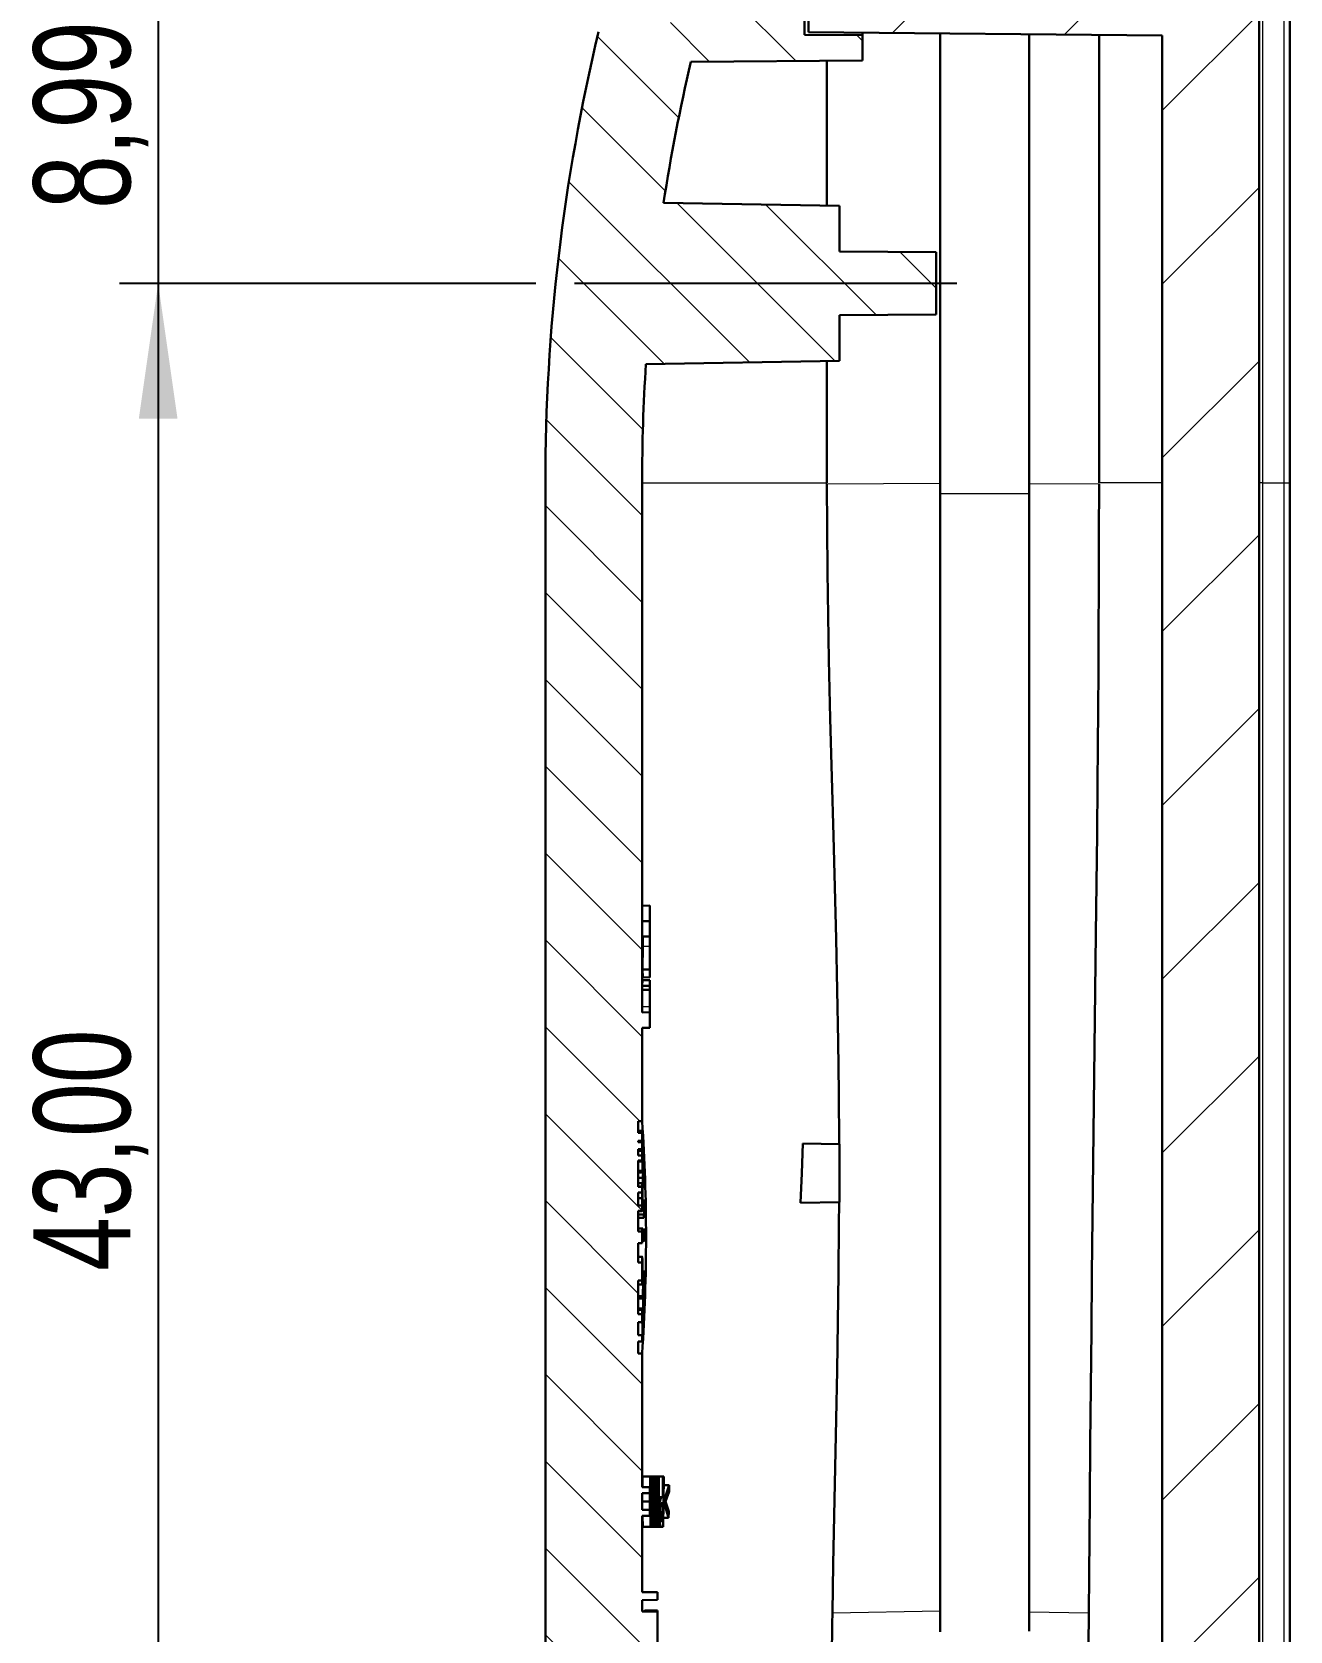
# Model space of a CAD drawing. Header units: millimetres. Extents: x 0 to 594, y 0 to 420.
# Drawn here: x 184.81 to 217.31, y 53.48 to 94.8 of the extents above; entities that cross this region are included whole.
import ezdxf

# ---------------------------------------------------------------- set-up
doc = ezdxf.new("R2010")
doc.units = ezdxf.units.MM
doc.linetypes.add('SLD-Durchgehend', pattern=[0])
doc.layers.add('SLD-0', color=7, linetype='SLD-Durchgehend')
doc.styles.add('SLDTEXTSTYLE3', font='ARIALN.TTF', dxfattribs={"width": 0.87})
doc.dimstyles.new('SLDDIMSTYLE0', dxfattribs={"dimtxt": 2.5, "dimasz": 3.5, "dimexe": 0, "dimexo": 0.0625, "dimtad": 1, "dimrnd": 1e-09, "dimzin": 12, "dimdsep": 46, "dimtxsty": 'SLDTEXTSTYLE3', "dimsah": 1, "dimcen": 0.09, "dimadec": 0, "dimazin": 0, "dimtfac": 1, "dimtofl": 0, "dimtmove": 0, "dimatfit": 3, "dimfxl": 1, "dimtolj": 1, "dimtzin": 12, "dimarcsym": 0})
doc.dimstyles.new('SLDDIMSTYLE1', dxfattribs={"dimtxt": 2.5, "dimasz": 3.5, "dimexe": 0, "dimexo": 0.0625, "dimtad": 1, "dimrnd": 1e-09, "dimzin": 12, "dimdsep": 46, "dimtxsty": 'SLDTEXTSTYLE3', "dimsah": 1, "dimcen": 0.09, "dimadec": 0, "dimazin": 0, "dimtfac": 1, "dimtofl": 0, "dimtmove": 0, "dimatfit": 3, "dimfxl": 1, "dimtolj": 1, "dimtzin": 12, "dimarcsym": 0})

# ---------------------------------------------------------------- blocks, each defined once
blk = doc.blocks.new('*D37')
at = {"layer": 'SLD-0'}
for p, q in [((188.07, 97.296), (188.07, 104.296)), ((197.495, 97.296), (187.07, 97.296)), ((188.07, 97.296), (188.07, 88.307)), ((197.828, 88.307), (187.07, 88.307)), ((188.07, 88.307), (188.07, 81.307))]:
    blk.add_line(p, q, dxfattribs=at)
for points in [[(188.07, 97.296), (188.57, 100.796), (187.57, 100.796)], [(188.07, 88.307), (187.57, 84.807), (188.57, 84.807)]]:
    blk.add_solid(points, dxfattribs=at)
at = {"layer": 'SLD-0', "insert": (184.847, 90.232), "char_height": 2.5, "attachment_point": 1, "rotation": 90, "style": 'SLDTEXTSTYLE3'}
blk.add_mtext('8,99', dxfattribs=at)
blk = doc.blocks.new('*D38')
at = {"layer": 'SLD-0'}
for p, q in [((197.828, 88.307), (187.07, 88.307)), ((188.07, 88.307), (188.07, 45.307)), ((197.828, 45.307), (187.07, 45.307))]:
    blk.add_line(p, q, dxfattribs=at)
for points in [[(188.07, 88.307), (187.57, 84.807), (188.57, 84.807)], [(188.07, 45.307), (188.57, 48.807), (187.57, 48.807)]]:
    blk.add_solid(points, dxfattribs=at)
at = {"layer": 'SLD-0', "insert": (184.847, 62.785), "char_height": 2.5, "attachment_point": 1, "rotation": 90, "style": 'SLDTEXTSTYLE3'}
blk.add_mtext('43,00', dxfattribs=at)

msp = doc.modelspace()

# ---------------------------------------------------------------- hatches: boundary and pattern name
at = {"linetype": 'SLD-Durchgehend', "lineweight": 0}
h = msp.add_hatch(dxfattribs=at)
h.set_pattern_fill('ANSI31', style=0)
edge = h.paths.add_edge_path(flags=0)
edge.add_arc((177.66378, 83.15229), 40.44231, 25.629925, 30.86982, ccw=False)
edge.add_arc((214.80961, 100.22896), 0.8, 148.590743, 180)
edge.add_line((214.00961, 100.22896), (214.00961, 99.87611))
edge.add_spline(control_points=[(214.00961, 99.87611), (213.00085, 99.86731), (211.99209, 99.85851), (210.98333, 99.8497), (209.32458, 99.83523), (207.66584, 99.82075), (206.00709, 99.80628), (205.62793, 99.80297), (205.24877, 99.79966), (204.86961, 99.79635)], knot_values=[0.01761842, 0.01761842, 0.01761842, 0.01761842, 0.02064482, 0.02064482, 0.02064482, 0.02562124, 0.02562124, 0.02562124, 0.02675877, 0.02675877, 0.02675877, 0.02675877], weights=[1, 1, 1, 1, 1, 1, 1, 1, 1, 1], degree=3, periodic=0)
edge.add_line((204.86961, 99.79635), (204.86961, 98.64635))
edge.add_spline(control_points=[(204.86961, 98.64635), (204.96961, 98.54635), (205.06961, 98.44635), (205.16961, 98.34635)], knot_values=[0.00473982, 0.00473982, 0.00473982, 0.00473982, 0.00516409, 0.00516409, 0.00516409, 0.00516409], weights=[1, 1, 1, 1], degree=3, periodic=0)
edge.add_line((205.16961, 98.34635), (213.86961, 98.34635))
edge.add_spline(control_points=[(213.86961, 98.34635), (213.96961, 98.24635), (214.06961, 98.14635), (214.16961, 98.04635)], knot_values=[0.00368641, 0.00368641, 0.00368641, 0.00368641, 0.00411067, 0.00411067, 0.00411067, 0.00411067], weights=[1, 1, 1, 1], degree=3, periodic=0)
edge.add_line((214.16961, 98.04635), (214.16961, 96.54635))
edge.add_spline(control_points=[(214.16961, 96.54635), (214.06961, 96.44635), (213.96961, 96.34635), (213.86961, 96.24635)], knot_values=[0.00624133, 0.00624133, 0.00624133, 0.00624133, 0.00666935, 0.00666935, 0.00666935, 0.00666935], weights=[1, 1, 1, 1], degree=3, periodic=0)
edge.add_line((213.86961, 96.24635), (205.16961, 96.24635))
edge.add_spline(control_points=[(205.16961, 96.24635), (205.14082, 96.21756), (205.11203, 96.18877), (205.08324, 96.15997), (205.01203, 96.08877), (204.94082, 96.01756), (204.86961, 95.94635)], knot_values=[0.00815125, 0.00815125, 0.00815125, 0.00815125, 0.00827483, 0.00827483, 0.00827483, 0.00858047, 0.00858047, 0.00858047, 0.00858047], weights=[1, 1, 1, 1, 1, 1, 1], degree=3, periodic=0)
edge.add_line((204.86961, 95.94635), (204.86961, 94.79635))
edge.add_spline(control_points=[(204.86961, 94.79635), (205.24877, 94.79304), (205.62793, 94.78973), (206.00709, 94.78642), (207.66584, 94.77195), (209.32458, 94.75747), (210.98333, 94.743), (211.99209, 94.73419), (213.00085, 94.72539), (214.00961, 94.71659)], knot_values=[0.0038389, 0.0038389, 0.0038389, 0.0038389, 0.00497643, 0.00497643, 0.00497643, 0.00995285, 0.00995285, 0.00995285, 0.01297925, 0.01297925, 0.01297925, 0.01297925], weights=[1, 1, 1, 1, 1, 1, 1, 1, 1, 1], degree=3, periodic=0)
edge.add_line((214.00961, 94.71659), (214.00961, 35.87611))
edge.add_spline(control_points=[(214.00961, 35.87611), (211.36579, 35.85304), (208.72198, 35.82997), (206.07816, 35.8069), (205.67531, 35.80338), (205.27246, 35.79987), (204.86961, 35.79635)], knot_values=[0.01887702, 0.01887702, 0.01887702, 0.01887702, 0.02680877, 0.02680877, 0.02680877, 0.02801736, 0.02801736, 0.02801736, 0.02801736], weights=[1, 1, 1, 1, 1, 1, 1], degree=3, periodic=0)
edge.add_line((204.86961, 35.79635), (204.86961, 34.64635))
edge.add_spline(control_points=[(204.86961, 34.64635), (204.96961, 34.54635), (205.06961, 34.44635), (205.16961, 34.34635)], knot_values=[0.00473982, 0.00473982, 0.00473982, 0.00473982, 0.00516409, 0.00516409, 0.00516409, 0.00516409], weights=[1, 1, 1, 1], degree=3, periodic=0)
edge.add_line((205.16961, 34.34635), (213.86961, 34.34635))
edge.add_spline(control_points=[(213.86961, 34.34635), (213.96961, 34.24635), (214.06961, 34.14635), (214.16961, 34.04635)], knot_values=[0.00368641, 0.00368641, 0.00368641, 0.00368641, 0.00411067, 0.00411067, 0.00411067, 0.00411067], weights=[1, 1, 1, 1], degree=3, periodic=0)
edge.add_line((214.16961, 34.04635), (214.16961, 32.54635))
edge.add_spline(control_points=[(214.16961, 32.54635), (214.06961, 32.44635), (213.96961, 32.34635), (213.86961, 32.24635)], knot_values=[0.00624133, 0.00624133, 0.00624133, 0.00624133, 0.00666935, 0.00666935, 0.00666935, 0.00666935], weights=[1, 1, 1, 1], degree=3, periodic=0)
edge.add_line((213.86961, 32.24635), (205.16961, 32.24635))
edge.add_spline(control_points=[(205.16961, 32.24635), (205.14082, 32.21756), (205.11203, 32.18877), (205.08324, 32.15997), (205.01203, 32.08877), (204.94082, 32.01756), (204.86961, 31.94635)], knot_values=[0.00815125, 0.00815125, 0.00815125, 0.00815125, 0.00827483, 0.00827483, 0.00827483, 0.00858047, 0.00858047, 0.00858047, 0.00858047], weights=[1, 1, 1, 1, 1, 1, 1], degree=3, periodic=0)
edge.add_line((204.86961, 31.94635), (204.86961, 30.79635))
edge.add_spline(control_points=[(204.86961, 30.79635), (205.27291, 30.79283), (205.67621, 30.78931), (206.0795, 30.78579), (207.73866, 30.77131), (209.39783, 30.75683), (211.05699, 30.74235), (212.06859, 30.73353), (213.08019, 30.7247), (214.0918, 30.71587)], knot_values=[0.02559886, 0.02559886, 0.02559886, 0.02559886, 0.02680879, 0.02680879, 0.02680879, 0.03178647, 0.03178647, 0.03178647, 0.03482139, 0.03482139, 0.03482139, 0.03482139], weights=[1, 1, 1, 1, 1, 1, 1, 1, 1, 1], degree=3, periodic=0)
edge.add_arc((155.29711, 49.32729), 61.67009, 337.0306125, 342.4348504, ccw=False)
edge.add_spline(control_points=[(212.07759, 25.2612), (211.97627, 25.25593), (211.87495, 25.25065), (211.77363, 25.24538), (211.65439, 25.23917), (211.53515, 25.23296), (211.41591, 25.22675), (211.29668, 25.22055), (211.17744, 25.21434), (211.0582, 25.20813), (210.93896, 25.20192), (210.81972, 25.19572), (210.70048, 25.18951), (210.58124, 25.1833), (210.462, 25.17709), (210.34276, 25.17088), (210.22352, 25.16468), (210.10429, 25.15847), (209.98505, 25.15226), (209.74657, 25.13985), (209.50809, 25.12743), (209.26961, 25.11501)], knot_values=[0.00005383, 0.00005383, 0.00005383, 0.00005383, 0.0003582, 0.0003582, 0.0003582, 0.0007164, 0.0007164, 0.0007164, 0.0010746, 0.0010746, 0.0010746, 0.00143281, 0.00143281, 0.00143281, 0.00179101, 0.00179101, 0.00179101, 0.00214921, 0.00214921, 0.00214921, 0.00286561, 0.00286561, 0.00286561, 0.00286561], weights=[1, 1, 1, 1, 1, 1, 1, 1, 1, 1, 1, 1, 1, 1, 1, 1, 1, 1, 1, 1, 1, 1], degree=3, periodic=0)
edge.add_line((209.26961, 25.11501), (209.26961, 22.61163))
edge.add_spline(control_points=[(209.26961, 22.61163), (209.58354, 22.62797), (209.89746, 22.64432), (210.21139, 22.66066), (210.36835, 22.66883), (210.52532, 22.677), (210.68228, 22.68517), (210.83924, 22.69335), (210.99621, 22.70152), (211.15317, 22.70969), (211.31013, 22.71786), (211.4671, 22.72603), (211.62406, 22.7342), (211.78102, 22.74238), (211.93798, 22.75055), (212.09495, 22.75872), (212.25191, 22.76689), (212.40887, 22.77506), (212.56584, 22.78323), (212.70744, 22.7906), (212.84903, 22.79797), (212.99063, 22.80535)], knot_values=[0, 0, 0, 0, 0.00094305, 0.00094305, 0.00094305, 0.00141458, 0.00141458, 0.00141458, 0.00188611, 0.00188611, 0.00188611, 0.00235764, 0.00235764, 0.00235764, 0.00282916, 0.00282916, 0.00282916, 0.00330069, 0.00330069, 0.00330069, 0.00372606, 0.00372606, 0.00372606, 0.00372606], weights=[1, 1, 1, 1, 1, 1, 1, 1, 1, 1, 1, 1, 1, 1, 1, 1, 1, 1, 1, 1, 1, 1], degree=3, periodic=0)
edge.add_arc((212.9263, 24.04117), 1.2375, 272.980002, 336.309442)
edge.add_arc((155.29711, 49.32729), 64.17009, 336.3094424, 344.8025602)
edge.add_arc((214.83461, 33.15417), 2.475, 344.80256, 360)
edge.add_line((217.30961, 33.15417), (217.30961, 33.91359))
edge.add_arc((217.14461, 33.91359), 0.165, 0, 85)
edge.add_line((217.15899, 34.07797), (216.6009, 34.12679))
edge.add_arc((216.60961, 34.22641), 0.1, 180, 265, ccw=False)
edge.add_line((216.50961, 34.22641), (216.50961, 98.25317))
edge.add_arc((216.60961, 98.25317), 0.1, 95, 180, ccw=False)
edge.add_line((216.6009, 98.35278), (217.15899, 98.40161))
edge.add_arc((217.14461, 98.56598), 0.165, 275, 360)
edge.add_line((217.30961, 98.56598), (217.30961, 99.15018))
edge.add_arc((214.83461, 99.15018), 2.475, 0, 23.286474)
edge.add_arc((177.66378, 83.15229), 42.94231, 23.286474, 31.800081)
edge.add_arc((213.10836, 105.12893), 1.2375, 31.800081, 87.020077)
edge.add_spline(control_points=[(213.17269, 106.36476), (213.01691, 106.37287), (212.86112, 106.38098), (212.70533, 106.38909), (212.54172, 106.3976), (212.37812, 106.40612), (212.21451, 106.41464), (212.05091, 106.42316), (211.8873, 106.43167), (211.7237, 106.44019), (211.56009, 106.44871), (211.39648, 106.45722), (211.23288, 106.46574), (211.06927, 106.47426), (210.90567, 106.48278), (210.74206, 106.49129), (210.57846, 106.49981), (210.41485, 106.50833), (210.25125, 106.51684), (209.92403, 106.53388), (209.59682, 106.55091), (209.26961, 106.56795)], knot_values=[0.00002348, 0.00002348, 0.00002348, 0.00002348, 0.00049148, 0.00049148, 0.00049148, 0.00098296, 0.00098296, 0.00098296, 0.00147444, 0.00147444, 0.00147444, 0.00196593, 0.00196593, 0.00196593, 0.00245741, 0.00245741, 0.00245741, 0.00294889, 0.00294889, 0.00294889, 0.00393185, 0.00393185, 0.00393185, 0.00393185], weights=[1, 1, 1, 1, 1, 1, 1, 1, 1, 1, 1, 1, 1, 1, 1, 1, 1, 1, 1, 1, 1, 1], degree=3, periodic=0)
edge.add_line((209.26961, 106.56795), (209.26961, 104.06456))
edge.add_spline(control_points=[(209.26961, 104.06456), (209.52855, 104.05108), (209.78748, 104.0376), (210.04642, 104.02412), (210.17589, 104.01738), (210.30536, 104.01064), (210.43482, 104.0039), (210.56429, 103.99716), (210.69376, 103.99042), (210.82323, 103.98368), (210.95269, 103.97694), (211.08216, 103.9702), (211.21163, 103.96346), (211.3411, 103.95672), (211.47057, 103.94998), (211.60003, 103.94324), (211.7295, 103.9365), (211.85897, 103.92976), (211.98844, 103.92302), (212.11791, 103.91628), (212.24737, 103.90954), (212.37684, 103.9028)], knot_values=[0, 0, 0, 0, 0.00077786, 0.00077786, 0.00077786, 0.00116679, 0.00116679, 0.00116679, 0.00155572, 0.00155572, 0.00155572, 0.00194465, 0.00194465, 0.00194465, 0.00233358, 0.00233358, 0.00233358, 0.00272251, 0.00272251, 0.00272251, 0.00311144, 0.00311144, 0.00311144, 0.00311144], weights=[1, 1, 1, 1, 1, 1, 1, 1, 1, 1, 1, 1, 1, 1, 1, 1, 1, 1, 1, 1, 1, 1], degree=3, periodic=0)
h = msp.add_hatch(dxfattribs=at)
h.set_pattern_fill('ANSI31', scale=0.5, angle=90, style=0)
edge = h.paths.add_edge_path(flags=0)
edge.add_spline(control_points=[(200.57202, 64.33792), (200.57202, 64.3848), (200.57202, 64.43167), (200.57202, 64.47854)], knot_values=[0.00001208, 0.00001208, 0.00001208, 0.00001208, 0.0001527, 0.0001527, 0.0001527, 0.0001527], weights=[1, 1, 1, 1], degree=3, periodic=0)
edge.add_line((200.57202, 64.47854), (200.47202, 64.47854))
edge.add_line((200.47202, 64.47854), (200.47202, 64.81427))
edge.add_line((200.47202, 64.81427), (200.57202, 64.81427))
edge.add_spline(control_points=[(200.57202, 64.81427), (200.57202, 64.86186), (200.57202, 64.90944), (200.57202, 64.95703)], knot_values=[0.00048843, 0.00048843, 0.00048843, 0.00048843, 0.00063119, 0.00063119, 0.00063119, 0.00063119], weights=[1, 1, 1, 1], degree=3, periodic=0)
edge.add_line((200.57202, 64.95703), (200.47202, 64.95703))
edge.add_line((200.47202, 64.95703), (200.47202, 65.6404))
edge.add_line((200.47202, 65.6404), (200.57202, 65.6404))
edge.add_spline(control_points=[(200.57202, 65.6404), (200.57202, 65.68243), (200.57202, 65.72446), (200.57202, 65.76648)], knot_values=[0.00003288, 0.00003288, 0.00003288, 0.00003288, 0.00015896, 0.00015896, 0.00015896, 0.00015896], weights=[1, 1, 1, 1], degree=3, periodic=0)
edge.add_line((200.57202, 65.76648), (200.47202, 65.76648))
edge.add_line((200.47202, 65.76648), (200.47202, 65.92877))
edge.add_line((200.47202, 65.92877), (200.57202, 65.92877))
edge.add_spline(control_points=[(200.57202, 65.92877), (200.57202, 65.99106), (200.57202, 66.05335), (200.57202, 66.11564)], knot_values=[0.00032124, 0.00032124, 0.00032124, 0.00032124, 0.00050812, 0.00050812, 0.00050812, 0.00050812], weights=[1, 1, 1, 1], degree=3, periodic=0)
edge.add_line((200.57202, 66.11564), (200.47202, 66.11564))
edge.add_line((200.47202, 66.11564), (200.47202, 66.15014))
edge.add_line((200.47202, 66.15014), (200.57202, 66.15014))
edge.add_spline(control_points=[(200.57202, 66.15014), (200.57202, 66.21841), (200.57202, 66.28669), (200.57202, 66.35497)], knot_values=[0.00054261, 0.00054261, 0.00054261, 0.00054261, 0.00074744, 0.00074744, 0.00074744, 0.00074744], weights=[1, 1, 1, 1], degree=3, periodic=0)
edge.add_line((200.57202, 66.35497), (200.47202, 66.35497))
edge.add_line((200.47202, 66.35497), (200.47202, 66.65171))
edge.add_line((200.47202, 66.65171), (200.57202, 66.65084))
edge.add_spline(control_points=[(200.57202, 66.65084), (200.57202, 67.45706), (200.57202, 68.26328), (200.57202, 69.0695)], knot_values=[0.01732355, 0.01732355, 0.01732355, 0.01732355, 0.01974221, 0.01974221, 0.01974221, 0.01974221], weights=[1, 1, 1, 1], degree=3, periodic=0)
edge.add_line((200.57202, 69.0695), (200.77202, 69.06776))
edge.add_line((200.77202, 69.06776), (200.77202, 69.46776))
edge.add_line((200.77202, 69.46776), (200.57202, 69.46601))
edge.add_spline(control_points=[(200.57202, 69.46601), (200.57202, 70.99725), (200.57202, 72.52848), (200.57202, 74.05972), (200.57202, 77.09057), (200.57202, 80.12143), (200.57202, 83.15229)], knot_values=[0.02013872, 0.02013872, 0.02013872, 0.02013872, 0.02473243, 0.02473243, 0.02473243, 0.033825, 0.033825, 0.033825, 0.033825], weights=[1, 1, 1, 1, 1, 1, 1], degree=3, periodic=0)
edge.add_arc((248.09645, 83.15229), 47.52443, 176.299291, 180, ccw=False)
edge.add_line((200.67112, 86.21974), (205.66961, 86.30699))
edge.add_line((205.66961, 86.30699), (205.66961, 87.48255))
edge.add_line((205.66961, 87.48255), (208.16961, 87.50437))
edge.add_line((208.16961, 87.50437), (208.16961, 89.1096))
edge.add_line((208.16961, 89.1096), (205.66961, 89.13142))
edge.add_line((205.66961, 89.13142), (205.66961, 90.30699))
edge.add_line((205.66961, 90.30699), (201.12582, 90.3863))
edge.add_arc((248.09645, 83.15229), 47.52443, 166.766769, 171.244593, ccw=False)
edge.add_line((201.83397, 94.03137), (206.26961, 94.07008))
edge.add_line((206.26961, 94.07008), (206.26961, 94.72008))
edge.add_line((206.26961, 94.72008), (204.76961, 94.73317))
edge.add_line((204.76961, 94.73317), (204.76961, 95.90699))
edge.add_line((204.76961, 95.90699), (202.36961, 95.88604))
edge.add_line((202.36961, 95.88604), (202.36961, 95.05699))
edge.add_line((202.36961, 95.05699), (199.73701, 95.03401))
edge.add_arc((199.73963, 94.73402), 0.3, 90.5, 166.531049)
edge.add_arc((248.09645, 83.15229), 50.02443, 166.531049, 180)
edge.add_spline(control_points=[(198.07202, 83.15229), (198.07202, 77.51479), (198.07202, 69.00892), (198.07202, 59.86264), (198.07202, 55.63261), (198.07202, 52.83431), (198.07202, 50.73096), (198.07202, 49.32729)], knot_values=[0, 0, 0, 0, 0.49796668, 0.75, 0.8125, 0.875, 1, 1, 1, 1], weights=[1, 1, 1, 1, 1, 1, 1, 1], degree=3, periodic=0)
edge.add_arc((262.24211, 49.32729), 64.17009, 180, 192.154634)
edge.add_arc((199.80381, 35.87939), 0.3, 192.154634, 269.5)
edge.add_line((199.80119, 35.5794), (202.36961, 35.55699))
edge.add_line((202.36961, 35.55699), (202.36961, 34.72793))
edge.add_line((202.36961, 34.72793), (204.76961, 34.70699))
edge.add_line((204.76961, 34.70699), (204.76961, 35.88081))
edge.add_line((204.76961, 35.88081), (206.26961, 35.8939))
edge.add_line((206.26961, 35.8939), (206.26961, 36.5439))
edge.add_line((206.26961, 36.5439), (201.90342, 36.582))
edge.add_arc((262.24211, 49.32729), 61.67009, 185.6803349, 191.9272129, ccw=False)
edge.add_line((200.87485, 43.22329), (205.66961, 43.30699))
edge.add_line((205.66961, 43.30699), (205.66961, 44.48255))
edge.add_line((205.66961, 44.48255), (208.16961, 44.50437))
edge.add_line((208.16961, 44.50437), (208.16961, 46.1096))
edge.add_line((208.16961, 46.1096), (205.66961, 46.13142))
edge.add_line((205.66961, 46.13142), (205.66961, 47.30699))
edge.add_line((205.66961, 47.30699), (200.60229, 47.39544))
edge.add_arc((262.24211, 49.32729), 61.67009, 180, 181.7951181, ccw=False)
edge.add_spline(control_points=[(200.57202, 49.32729), (200.57202, 50.01059), (200.57202, 50.69388), (200.57202, 51.37718)], knot_values=[0, 0, 0, 0, 0.00204989, 0.00204989, 0.00204989, 0.00204989], weights=[1, 1, 1, 1], degree=3, periodic=0)
edge.add_line((200.57202, 51.37718), (200.97202, 51.38067))
edge.add_line((200.97202, 51.38067), (200.97202, 51.58067))
edge.add_line((200.97202, 51.58067), (200.57202, 51.58416))
edge.add_spline(control_points=[(200.57202, 51.58416), (200.57202, 51.70651), (200.57202, 51.82886), (200.57202, 51.95121)], knot_values=[0.00225687, 0.00225687, 0.00225687, 0.00225687, 0.00262392, 0.00262392, 0.00262392, 0.00262392], weights=[1, 1, 1, 1], degree=3, periodic=0)
edge.add_line((200.57202, 51.95121), (200.97202, 51.9547))
edge.add_line((200.97202, 51.9547), (200.97202, 53.98067))
edge.add_line((200.97202, 53.98067), (200.57202, 53.98416))
edge.add_spline(control_points=[(200.57202, 53.98416), (200.57202, 54.08184), (200.57202, 54.17951), (200.57202, 54.27718)], knot_values=[0.00465687, 0.00465687, 0.00465687, 0.00465687, 0.00494989, 0.00494989, 0.00494989, 0.00494989], weights=[1, 1, 1, 1], degree=3, periodic=0)
edge.add_line((200.57202, 54.27718), (200.97202, 54.28067))
edge.add_line((200.97202, 54.28067), (200.97202, 54.48067))
edge.add_line((200.97202, 54.48067), (200.57202, 54.48416))
edge.add_spline(control_points=[(200.57202, 54.48416), (200.57202, 55.1398), (200.57202, 55.79543), (200.57202, 56.45107)], knot_values=[0.00515687, 0.00515687, 0.00515687, 0.00515687, 0.00712378, 0.00712378, 0.00712378, 0.00712378], weights=[1, 1, 1, 1], degree=3, periodic=0)
edge.add_line((200.57202, 56.45107), (200.77202, 56.45107))
edge.add_spline(control_points=[(200.77202, 56.45107), (200.77202, 56.50453), (200.77202, 56.55799), (200.77202, 56.61145)], knot_values=[0.00005592, 0.00005592, 0.00005592, 0.00005592, 0.0002163, 0.0002163, 0.0002163, 0.0002163], weights=[1, 1, 1, 1], degree=3, periodic=0)
edge.add_line((200.77202, 56.61145), (200.57202, 56.61145))
edge.add_spline(control_points=[(200.57202, 56.61145), (200.57202, 56.75398), (200.57202, 56.8965), (200.57202, 57.03902)], knot_values=[0.00728416, 0.00728416, 0.00728416, 0.00728416, 0.00771173, 0.00771173, 0.00771173, 0.00771173], weights=[1, 1, 1, 1], degree=3, periodic=0)
edge.add_line((200.57202, 57.03902), (200.77202, 57.03902))
edge.add_spline(control_points=[(200.77202, 57.03902), (200.77202, 57.09249), (200.77202, 57.14595), (200.77202, 57.19941)], knot_values=[0.00064387, 0.00064387, 0.00064387, 0.00064387, 0.00080426, 0.00080426, 0.00080426, 0.00080426], weights=[1, 1, 1, 1], degree=3, periodic=0)
edge.add_line((200.77202, 57.19941), (200.57202, 57.19941))
edge.add_spline(control_points=[(200.57202, 57.19941), (200.57202, 58.35047), (200.57202, 59.50152), (200.57202, 60.65258)], knot_values=[0.00787212, 0.00787212, 0.00787212, 0.00787212, 0.01132529, 0.01132529, 0.01132529, 0.01132529], weights=[1, 1, 1, 1], degree=3, periodic=0)
edge.add_line((200.57202, 60.65258), (200.47202, 60.65171))
edge.add_line((200.47202, 60.65171), (200.47202, 60.96351))
edge.add_line((200.47202, 60.96351), (200.57202, 60.96351))
edge.add_spline(control_points=[(200.57202, 60.96351), (200.57202, 61.01593), (200.57202, 61.06834), (200.57202, 61.12076)], knot_values=[0.00006696, 0.00006696, 0.00006696, 0.00006696, 0.00022421, 0.00022421, 0.00022421, 0.00022421], weights=[1, 1, 1, 1], degree=3, periodic=0)
edge.add_line((200.57202, 61.12076), (200.47202, 61.12076))
edge.add_line((200.47202, 61.12076), (200.47202, 61.45946))
edge.add_line((200.47202, 61.45946), (200.57202, 61.45946))
edge.add_spline(control_points=[(200.57202, 61.45946), (200.57202, 61.52932), (200.57202, 61.59918), (200.57202, 61.66904)], knot_values=[0.00056291, 0.00056291, 0.00056291, 0.00056291, 0.00077249, 0.00077249, 0.00077249, 0.00077249], weights=[1, 1, 1, 1], degree=3, periodic=0)
edge.add_line((200.57202, 61.66904), (200.47202, 61.66904))
edge.add_line((200.47202, 61.66904), (200.47202, 62.5378))
edge.add_line((200.47202, 62.5378), (200.57202, 62.5378))
edge.add_spline(control_points=[(200.57202, 62.5378), (200.57202, 62.69176), (200.57202, 62.84573), (200.57202, 62.99969)], knot_values=[0.00011413, 0.00011413, 0.00011413, 0.00011413, 0.00057603, 0.00057603, 0.00057603, 0.00057603], weights=[1, 1, 1, 1], degree=3, periodic=0)
edge.add_line((200.57202, 62.99969), (200.47202, 62.99969))
edge.add_line((200.47202, 62.99969), (200.47202, 63.50135))
edge.add_line((200.47202, 63.50135), (200.57202, 63.50135))
edge.add_spline(control_points=[(200.57202, 63.50135), (200.57202, 63.60159), (200.57202, 63.70183), (200.57202, 63.80207)], knot_values=[0.00035859, 0.00035859, 0.00035859, 0.00035859, 0.0006593, 0.0006593, 0.0006593, 0.0006593], weights=[1, 1, 1, 1], degree=3, periodic=0)
edge.add_line((200.57202, 63.80207), (200.47202, 63.80207))
edge.add_line((200.47202, 63.80207), (200.47202, 64.33792))
edge.add_line((200.47202, 64.33792), (200.57202, 64.33792))

# ---------------------------------------------------------------- linework, layer by layer
at = {"color": 7, "linetype": 'SLD-Durchgehend', "lineweight": 0}
for p, q in [((217.15899, 83.15229), (217.15899, 98.40161)), ((216.6009, 98.35278), (216.6009, 83.15229)), ((200.57202, 83.15229), (205.34613, 83.15229)), ((205.3461, 83.12606), (208.2696, 83.14166)), ((210.56961, 83.13472), (212.37688, 83.12508)), ((214.00961, 83.15229), (212.37684, 83.15229)), ((216.6009, 83.15229), (216.50961, 83.15229)), ((216.6009, 83.15229), (217.15899, 83.15229)), ((216.6009, 83.15229), (216.6009, 49.32729)), ((217.15899, 83.15229), (217.30961, 83.15229)), ((217.15899, 49.32729), (217.15899, 83.15229)), ((208.26961, 82.87555), (210.56961, 82.87485)), ((200.58816, 71.1758), (200.77202, 71.1766)), ((200.57285, 69.61689), (200.77202, 69.61776)), ((200.61062, 65.16241), (200.5966, 65.16241)), ((200.57413, 63.14605), (200.47202, 63.14605)), ((200.60102, 62.14108), (200.59437, 62.14108)), ((200.84296, 57.07914), (200.84921, 57.07914)), ((200.94292, 57.07914), (200.95259, 57.07914)), ((205.48687, 53.95061), (208.26962, 53.99522)), ((210.56961, 53.97438), (212.11334, 53.94963))]:
    msp.add_line(p, q, dxfattribs=at)
at = {"color": 7, "linetype": 'SLD-Durchgehend', "lineweight": 30}
for p, q in [((217.30961, 98.56598), (217.30961, 83.15229)), ((216.50961, 34.22641), (216.50961, 98.25317)), ((204.76961, 94.73317), (204.76961, 95.90699)), ((204.86961, 95.94635), (204.86961, 94.79635)), ((204.76961, 94.73317), (206.26961, 94.72008)), ((204.86961, 94.79635), (214.00961, 94.71659)), ((206.26961, 94.72008), (206.26961, 94.78169)), ((206.26961, 94.07008), (206.26961, 94.72008)), ((208.26961, 82.87555), (208.26961, 94.76668)), ((210.56961, 82.87485), (210.56961, 94.74661)), ((212.37684, 83.15229), (212.37684, 94.73084)), ((214.00961, 35.87611), (214.00961, 94.71659)), ((201.83397, 94.03137), (206.26961, 94.07008)), ((205.34613, 90.31263), (205.34613, 94.06202)), ((205.66961, 90.30699), (201.12582, 90.3863)), ((205.66961, 90.30699), (205.66961, 89.13142)), ((208.16961, 89.1096), (205.66961, 89.13142)), ((208.16961, 87.50437), (208.16961, 89.1096)), ((205.66961, 87.48255), (208.16961, 87.50437)), ((205.66961, 87.48255), (205.66961, 86.30699)), ((200.67112, 86.21974), (205.66961, 86.30699)), ((205.34613, 83.15229), (205.34613, 86.30134)), ((198.07202, 83.15229), (198.07202, 49.32729)), ((200.57202, 83.15229), (200.57202, 69.46601)), ((217.30961, 83.15229), (217.30961, 49.32729)), ((208.26961, 53.45481), (208.26961, 82.87555)), ((210.56961, 53.47737), (210.56961, 82.87485)), ((200.57391, 72.22243), (200.57202, 71.8266)), ((200.57391, 72.22243), (200.77202, 72.2266)), ((200.77202, 72.2266), (200.77202, 71.8266)), ((200.57202, 71.8266), (200.57392, 71.43078)), ((200.57202, 71.8266), (200.77202, 71.8266)), ((200.77202, 71.8266), (200.77202, 71.4266)), ((200.57392, 71.43078), (200.77202, 71.4266)), ((200.58816, 71.1758), (200.57995, 70.571)), ((200.77202, 71.4266), (200.77202, 71.1766)), ((200.77202, 71.1766), (200.77202, 70.57038)), ((200.58138, 70.29514), (200.57343, 70.15018)), ((200.57995, 70.571), (200.58808, 70.37258)), ((200.57995, 70.571), (200.77202, 70.57038)), ((200.58138, 70.29514), (200.77202, 70.29718)), ((200.58808, 70.37258), (200.77202, 70.37038)), ((200.77202, 70.57038), (200.77202, 70.37038)), ((200.77202, 70.29718), (200.77202, 70.15077)), ((200.57519, 70.0514), (200.57285, 69.61689)), ((200.57343, 70.15018), (200.77202, 70.15077)), ((200.57343, 70.15018), (200.57519, 70.0514)), ((200.57519, 70.0514), (200.77202, 70.05077)), ((200.77202, 70.15077), (200.77202, 70.05077)), ((200.77202, 70.05077), (200.77202, 69.61776)), ((200.57202, 69.46601), (200.57285, 69.61689)), ((200.77202, 69.46776), (200.57202, 69.46601)), ((200.77202, 69.61776), (200.77202, 69.46776)), ((200.77202, 69.06776), (200.77202, 69.46776)), ((200.57202, 69.0695), (200.57202, 66.65084)), ((200.57202, 69.0695), (200.77202, 69.06776)), ((200.47202, 66.65171), (200.57202, 66.65084)), ((200.47202, 66.35497), (200.47202, 66.65171)), ((200.57227, 66.40271), (200.47202, 66.40271)), ((200.57202, 66.35497), (200.47202, 66.35497)), ((200.47202, 66.15014), (200.57202, 66.15014)), ((200.47202, 66.11564), (200.47202, 66.15014)), ((200.57313, 66.13593), (200.47202, 66.13593)), ((200.57202, 66.35497), (200.57202, 66.15014)), ((200.57202, 66.11564), (200.47202, 66.11564)), ((200.47202, 65.92877), (200.57202, 65.92877)), ((200.47202, 65.76648), (200.47202, 65.92877)), ((200.57218, 65.8889), (200.47202, 65.8889)), ((200.47202, 65.88861), (200.57223, 65.88861)), ((200.57202, 65.76648), (200.47202, 65.76648)), ((200.57202, 66.11564), (200.57202, 65.92877)), ((200.57202, 66.11564), (200.57227, 65.97124)), ((200.57202, 65.76648), (200.57202, 65.6404)), ((200.57202, 65.76648), (200.57216, 65.6914)), ((200.57218, 65.8889), (200.57223, 65.88927)), ((200.57232, 65.97179), (200.57227, 65.97124)), ((200.57227, 65.69293), (200.57313, 65.95999)), ((200.5738, 65.88431), (200.58764, 65.88431)), ((200.58514, 65.89087), (200.57381, 65.89087)), ((200.5863, 65.97071), (200.57392, 65.97071)), ((200.59485, 66.02993), (200.57396, 66.02993)), ((200.59124, 65.89728), (200.58325, 65.37087)), ((200.5863, 65.97071), (200.58514, 65.89087)), ((200.58521, 65.32431), (200.59663, 65.99993)), ((200.58759, 65.97034), (200.5863, 65.97071)), ((200.59663, 65.99993), (200.59485, 66.02993)), ((204.72516, 66.07347), (205.66961, 66.05699)), ((205.66961, 66.05699), (205.66961, 64.55699)), ((200.47202, 65.6404), (200.57202, 65.6404)), ((200.47202, 64.95703), (200.47202, 65.6404)), ((200.57214, 65.61359), (200.47202, 65.61359)), ((200.47202, 65.61296), (200.57221, 65.61296)), ((200.58325, 65.37087), (200.47202, 65.37087)), ((200.58521, 65.32431), (200.47202, 65.32431)), ((200.57214, 65.61359), (200.57221, 65.61401)), ((200.58325, 65.37087), (200.58521, 65.32431)), ((200.59983, 65.45616), (200.58744, 65.45616)), ((200.61186, 65.61597), (200.59014, 65.61597)), ((200.61622, 65.491), (200.60753, 65.491)), ((200.59378, 65.18616), (200.47202, 65.18616)), ((200.57579, 65.05213), (200.47202, 65.05213)), ((200.57533, 65.05059), (200.47202, 65.05059)), ((200.57208, 64.96352), (200.47202, 64.96352)), ((200.57204, 64.96267), (200.47202, 64.96267)), ((200.57202, 64.95703), (200.47202, 64.95703)), ((200.57204, 64.96267), (200.57202, 64.95703)), ((200.57202, 64.95703), (200.57202, 64.81427)), ((200.57208, 64.96267), (200.57204, 64.96267)), ((200.57287, 64.82098), (200.57211, 64.96268)), ((200.57579, 65.05113), (200.57533, 65.05059)), ((200.5755, 64.91397), (200.57581, 64.91421)), ((200.59573, 65.0046), (200.57827, 65.0046)), ((200.57974, 64.93244), (200.60125, 64.93244)), ((200.47202, 64.81427), (200.57202, 64.81427)), ((200.47202, 64.47854), (200.47202, 64.81427)), ((200.57265, 64.66343), (200.47202, 64.66343)), ((200.57202, 64.47854), (200.47202, 64.47854)), ((200.57202, 64.47854), (200.57202, 64.33792)), ((200.57205, 64.82495), (200.57208, 64.82491)), ((200.57208, 64.46864), (200.57265, 64.66343)), ((200.57265, 64.66343), (200.5721, 64.82488)), ((200.57915, 64.71235), (200.57338, 64.71235)), ((200.63327, 64.57228), (200.58105, 64.57228)), ((200.63807, 64.6001), (200.58116, 64.6001)), ((200.63807, 64.6001), (200.63327, 64.57228)), ((204.66321, 64.53942), (205.66961, 64.55699)), ((200.47202, 64.33792), (200.57202, 64.33792)), ((200.47202, 63.80207), (200.47202, 64.33792)), ((200.47202, 64.33114), (200.57207, 64.33114)), ((200.47202, 64.33056), (200.57558, 64.33056)), ((200.61308, 64.24275), (200.47202, 64.24275)), ((200.61426, 64.15228), (200.47202, 64.15228)), ((200.6423, 64.42588), (200.57936, 64.42588)), ((200.6423, 64.42588), (200.61308, 64.24275)), ((200.61308, 64.24275), (200.61426, 64.15228)), ((200.61426, 64.15228), (200.65364, 64.38728)), ((200.65364, 64.38728), (200.6526, 64.44557)), ((200.58814, 63.8839), (200.47202, 63.8839)), ((200.47202, 63.80207), (200.57202, 63.80207)), ((200.57202, 63.80207), (200.57202, 63.50135)), ((200.58814, 63.8839), (200.58859, 63.58461)), ((200.64695, 63.85412), (200.58818, 63.85412)), ((200.64166, 63.85334), (200.58818, 63.85334)), ((200.64807, 63.66459), (200.58847, 63.66459)), ((200.61658, 63.65927), (200.58848, 63.65927)), ((200.61658, 63.65927), (200.61653, 63.56443)), ((200.64807, 63.66459), (200.61658, 63.65927)), ((200.64695, 63.85412), (200.64166, 63.85334)), ((200.57202, 63.50135), (200.47202, 63.50135)), ((200.47202, 62.99969), (200.47202, 63.50135)), ((200.61653, 63.56443), (200.58257, 63.56443)), ((200.61653, 63.56443), (200.6584, 63.57115)), ((200.6584, 63.57115), (200.65848, 63.63224)), ((200.57562, 63.15222), (200.47202, 63.15222)), ((200.57202, 62.99969), (200.47202, 62.99969)), ((200.57202, 62.99969), (200.57202, 62.5378)), ((200.58126, 62.82962), (200.57203, 62.82962)), ((200.47202, 62.5378), (200.57202, 62.5378)), ((200.47202, 61.66904), (200.47202, 62.5378)), ((200.47202, 62.42902), (200.57348, 62.42902)), ((200.57203, 62.75007), (200.57215, 62.60971)), ((200.60177, 62.51264), (200.57955, 62.51264)), ((200.60588, 62.71219), (200.58334, 62.71219)), ((200.60756, 62.79844), (200.58364, 62.79844)), ((200.60177, 62.51264), (200.59032, 62.13405)), ((200.60756, 62.79844), (200.60588, 62.71219)), ((200.60588, 62.71219), (200.63828, 62.37922)), ((200.63245, 62.5389), (200.60756, 62.79844)), ((200.63161, 62.76015), (200.61123, 62.76015)), ((200.63593, 62.72078), (200.63161, 62.76015)), ((200.63828, 62.37922), (200.63981, 62.43484)), ((200.59032, 62.13405), (200.47202, 62.13405)), ((200.59226, 62.07202), (200.47202, 62.07202)), ((200.59032, 62.13405), (200.59226, 62.07202)), ((200.59226, 62.07202), (200.60087, 62.35295)), ((200.61421, 62.05858), (200.60415, 62.05858)), ((200.63828, 62.37922), (200.6042, 62.37922)), ((200.61752, 62.1242), (200.60428, 62.1242)), ((200.61752, 62.1242), (200.61421, 62.05858)), ((200.57774, 61.81218), (200.47202, 61.81218)), ((200.57644, 61.77718), (200.47202, 61.77718)), ((200.57202, 61.66904), (200.47202, 61.66904)), ((200.57202, 61.66904), (200.57202, 61.45946)), ((200.57219, 61.6603), (200.57202, 61.66904)), ((200.57215, 61.59514), (200.57202, 61.45946)), ((200.57215, 61.59514), (200.57219, 61.6603)), ((200.57774, 61.81218), (200.57644, 61.77718)), ((200.57644, 61.77718), (200.5811, 61.05843)), ((200.58165, 61.25218), (200.57774, 61.81218)), ((200.60373, 61.75358), (200.57815, 61.75358)), ((200.57854, 61.69741), (200.60914, 61.69741)), ((200.6145, 61.84139), (200.60582, 61.84139)), ((200.47202, 61.45946), (200.57202, 61.45946)), ((200.47202, 61.12076), (200.47202, 61.45946)), ((200.58462, 61.42812), (200.58042, 61.42812)), ((200.58539, 61.34312), (200.58462, 61.42812)), ((200.57202, 61.12076), (200.47202, 61.12076)), ((200.47202, 60.96351), (200.57202, 60.96351)), ((200.47202, 60.65171), (200.47202, 60.96351)), ((200.57202, 61.12076), (200.57202, 60.96351)), ((200.57207, 61.10889), (200.57202, 61.12076)), ((200.5811, 61.05843), (200.57206, 61.05843)), ((200.5811, 61.05843), (200.58226, 61.08093)), ((200.57202, 60.65258), (200.47202, 60.65171)), ((200.57202, 60.65258), (200.57202, 57.19941)), ((200.58051, 57.19941), (200.57846, 57.46691)), ((200.57846, 57.46691), (200.77848, 57.46691)), ((200.7885, 56.16691), (200.77848, 57.46691)), ((200.77848, 57.46691), (200.78191, 57.46691)), ((200.78191, 57.46691), (200.78484, 57.06691)), ((200.78228, 57.46691), (200.80544, 57.46691)), ((200.81279, 57.46691), (200.794, 56.16691)), ((200.79999, 57.06691), (200.80544, 57.46691)), ((200.80544, 57.46691), (200.81279, 57.46691)), ((200.81316, 57.46691), (200.81708, 57.46691)), ((200.81532, 56.16691), (200.81708, 57.46691)), ((200.81708, 57.46691), (200.82506, 57.46691)), ((200.82506, 57.46691), (200.82329, 56.36691)), ((200.82329, 56.36691), (200.84194, 57.46691)), ((200.82539, 57.46691), (200.84194, 57.46691)), ((200.84194, 57.46691), (200.85227, 57.46691)), ((200.85227, 57.46691), (200.8693, 56.36691)), ((200.85264, 57.46691), (200.87267, 57.46691)), ((200.8693, 56.36691), (200.87267, 57.46691)), ((200.87267, 57.46691), (200.88446, 57.46691)), ((200.88446, 57.46691), (200.88003, 56.16691)), ((200.8848, 57.46691), (200.90161, 57.46691)), ((200.89649, 56.16691), (200.90161, 57.46691)), ((200.90161, 57.46691), (200.91497, 57.46691)), ((200.91497, 57.46691), (200.91016, 56.36691)), ((200.91016, 56.36691), (200.94206, 57.46691)), ((200.91531, 57.46691), (200.94206, 57.46691)), ((200.94206, 57.46691), (200.95805, 57.46691)), ((200.95805, 57.46691), (200.98132, 56.36691)), ((200.95843, 57.46691), (200.98865, 57.46691)), ((200.98132, 56.36691), (200.98865, 57.46691)), ((200.98865, 57.46691), (201.00588, 57.46691)), ((201.00588, 57.46691), (200.99656, 56.16691)), ((201.00623, 57.46691), (201.10977, 57.46691)), ((201.10413, 56.93357), (201.10977, 57.46691)), ((201.10977, 57.46691), (201.13128, 57.46691)), ((201.13128, 57.46691), (201.11684, 56.16691)), ((200.57202, 57.19941), (200.77202, 57.19941)), ((200.77202, 57.03902), (200.57202, 57.03902)), ((200.57202, 57.03902), (200.57202, 56.61145)), ((200.57501, 56.82524), (200.57202, 57.03902)), ((200.77202, 57.19941), (200.77202, 57.03902)), ((200.77202, 57.19941), (200.77707, 56.88357)), ((200.77503, 56.82524), (200.77202, 57.03902)), ((200.78484, 57.06691), (200.79999, 57.06691)), ((200.84267, 57.06352), (200.82697, 56.16691)), ((200.8465, 57.27003), (200.84921, 57.07914)), ((200.86323, 56.16691), (200.84921, 57.07914)), ((200.94243, 57.06352), (200.91585, 56.16691)), ((200.94879, 57.27003), (200.95259, 57.07914)), ((200.97193, 56.16691), (200.95259, 57.07914)), ((201.12887, 57.25024), (201.27119, 57.25024)), ((201.15458, 56.88357), (201.27119, 57.25024)), ((201.26855, 57.08357), (201.17443, 56.82524)), ((201.27119, 57.25024), (201.26855, 57.08357)), ((200.57202, 56.61145), (200.57501, 56.82524)), ((200.57501, 56.82524), (200.77503, 56.82524)), ((200.77202, 56.61145), (200.77503, 56.82524)), ((200.77705, 56.76691), (200.77202, 56.45107)), ((200.77707, 56.88357), (200.77705, 56.76691)), ((200.7981, 56.91691), (200.78602, 56.91691)), ((200.78602, 56.91691), (200.7889, 56.57524)), ((200.79384, 56.55701), (200.7981, 56.91691)), ((201.00206, 56.93357), (201.06897, 56.93357)), ((201.10256, 56.78357), (201.0681, 56.78357)), ((201.06897, 56.93357), (201.10413, 56.93357)), ((201.09774, 56.31691), (201.10256, 56.78357)), ((201.12351, 56.76691), (201.15317, 56.76691)), ((201.1248, 56.88357), (201.15458, 56.88357)), ((201.15317, 56.76691), (201.15458, 56.88357)), ((201.25787, 56.40024), (201.15317, 56.76691)), ((201.17443, 56.82524), (201.26045, 56.56691)), ((200.57202, 56.61145), (200.77202, 56.61145)), ((200.57202, 56.45107), (200.57202, 54.48416)), ((200.77202, 56.45107), (200.57202, 56.45107)), ((200.58844, 56.16691), (200.58626, 56.45107)), ((200.77202, 56.61145), (200.77202, 56.45107)), ((200.78906, 56.55701), (200.79384, 56.55701)), ((200.79384, 56.55701), (200.79124, 56.31691)), ((200.99924, 56.5406), (201.01818, 56.5406)), ((201.06412, 56.31691), (201.09774, 56.31691)), ((201.11943, 56.40024), (201.25787, 56.40024)), ((201.26045, 56.56691), (201.25787, 56.40024)), ((200.58844, 56.16691), (200.7885, 56.16691)), ((200.794, 56.16691), (200.7885, 56.16691)), ((200.79441, 56.16691), (200.81532, 56.16691)), ((200.82697, 56.16691), (200.81532, 56.16691)), ((200.82768, 56.16691), (200.86323, 56.16691)), ((200.88003, 56.16691), (200.86323, 56.16691)), ((200.88075, 56.16691), (200.89649, 56.16691)), ((200.91585, 56.16691), (200.89649, 56.16691)), ((200.91657, 56.16691), (200.97193, 56.16691)), ((200.99656, 56.16691), (200.97193, 56.16691)), ((200.99665, 56.17914), (201.04465, 56.17914)), ((200.99729, 56.16691), (201.06445, 56.16691)), ((201.11684, 56.16691), (201.06445, 56.16691)), ((200.97202, 54.48067), (200.57202, 54.48416)), ((200.57202, 54.27718), (200.97202, 54.28067)), ((200.57202, 54.27718), (200.57202, 53.98416)), ((200.97202, 54.48067), (200.97202, 54.28067)), ((200.57202, 53.98416), (200.57202, 53.98416)), ((200.57202, 53.98416), (200.97202, 53.98067)), ((200.64289, 54.00952), (200.97202, 54.00665)), ((200.97202, 53.9832), (200.97202, 54.00665)), ((200.97202, 53.98067), (200.97202, 51.9547))]:
    msp.add_line(p, q, dxfattribs=at)
at = {"color": 7, "linetype": 'SLD-Durchgehend', "lineweight": 30, "flags": 128}
for points in [[(205.34612, 83.12241), (205.35007, 81.98561), (205.36085, 80.84887), (205.37746, 79.71234), (205.39891, 78.57614), (205.43336, 77.05997), (205.47226, 75.5445), (205.51317, 74.02992), (205.54883, 72.69948), (205.58244, 71.36979), (205.61232, 70.04096), (205.63679, 68.71198), (205.65423, 67.38397), (205.66309, 66.0571)], [(212.37686, 83.12129), (212.37558, 81.82932), (212.372, 80.53743), (212.36629, 79.24577), (212.36071, 78.27679), (212.35411, 77.30803), (212.34659, 76.34036), (212.33823, 75.37298), (212.32589, 74.07955), (212.31244, 72.78677), (212.2981, 71.49481), (212.28099, 70.02665), (212.26335, 68.55972), (212.24551, 67.09423), (212.22774, 65.62902), (212.21036, 64.16545), (212.19363, 62.70372), (212.17779, 61.24028), (212.16309, 59.77892), (212.14975, 58.31944), (212.13796, 56.86302), (212.13195, 55.89171), (212.12536, 54.92157), (212.11336, 53.95277)], [(200.57314, 65.97906), (200.57314, 65.97429), (200.57314, 65.96953), (200.57313, 65.95999)], [(200.58514, 65.89087), (200.58656, 65.88533), (200.58764, 65.88471)], [(200.58806, 65.88446), (200.58961, 65.88771), (200.59124, 65.89728)], [(204.66321, 64.53942), (204.6975, 65.30628), (204.72516, 66.07347)], [(200.5722, 65.69135), (200.57219, 65.69111), (200.57216, 65.6914)], [(200.61892, 65.54397), (200.61724, 65.57583), (200.61536, 65.60023), (200.61394, 65.61068), (200.61249, 65.61551), (200.61071, 65.61434), (200.609, 65.60655), (200.60664, 65.58521), (200.6045, 65.55529), (200.60204, 65.50839), (200.59983, 65.45616)], [(200.61131, 65.5285), (200.61233, 65.53016), (200.61338, 65.52762), (200.61499, 65.51335), (200.61622, 65.491)], [(200.59573, 65.0046), (200.59693, 64.97298), (200.59833, 64.94874), (200.59947, 64.93803), (200.60068, 64.93298), (200.60193, 64.93331), (200.60319, 64.93829), (200.60523, 64.95472), (200.60723, 64.97897), (200.61041, 65.03117), (200.61346, 65.0921)], [(200.61062, 65.16241), (200.60752, 65.09776), (200.60594, 65.06865), (200.6043, 65.04325), (200.6032, 65.03024), (200.60206, 65.022), (200.6009, 65.01958), (200.59977, 65.02325), (200.5985, 65.03831), (200.59767, 65.05803)], [(200.57305, 64.51535), (200.57323, 64.46046), (200.57351, 64.41176), (200.57377, 64.38359), (200.57411, 64.36108), (200.5745, 64.34484), (200.57496, 64.3348), (200.57548, 64.33094), (200.57558, 64.33112)], [(200.5756, 64.46962), (200.5754, 64.46955), (200.57494, 64.47516), (200.57452, 64.48835), (200.57417, 64.50864), (200.57392, 64.53022), (200.57372, 64.55535), (200.57356, 64.5875), (200.57345, 64.62266), (200.57338, 64.66916)], [(205.66175, 64.55685), (205.65834, 63.97554), (205.64637, 62.71785), (205.62923, 61.46158), (205.60829, 60.20685), (205.58492, 58.9538), (205.55858, 57.70103), (205.53067, 56.45002), (205.50537, 55.20088), (205.48685, 53.95371)], [(200.57202, 64.33792), (200.57205, 64.33134), (200.57207, 64.33157)], [(200.57202, 63.80207), (200.57605, 63.84298), (200.58814, 63.8839)], [(200.58859, 63.58461), (200.57616, 63.54299), (200.57202, 63.50135)], [(200.57562, 63.15135), (200.57535, 63.15203), (200.57413, 63.14605)], [(200.57424, 63.00855), (200.57584, 63.01558), (200.57594, 63.01539)], [(200.60373, 61.75358), (200.60484, 61.73035), (200.6061, 61.71239), (200.60752, 61.7014), (200.60903, 61.69743), (200.61042, 61.69963), (200.61181, 61.70721), (200.61322, 61.72104), (200.61457, 61.73987), (200.61691, 61.78655)], [(200.6145, 61.84139), (200.61344, 61.81922), (200.61225, 61.80208), (200.61034, 61.79003), (200.60937, 61.78997), (200.60844, 61.79411), (200.60687, 61.81357), (200.60637, 61.82436)], [(200.57202, 60.96351), (200.57203, 60.99247), (200.57204, 61.02099), (200.57206, 61.05217), (200.57207, 61.10889)], [(200.8465, 57.27003), (200.84459, 57.16666), (200.84363, 57.11503), (200.84267, 57.06352)], [(200.94879, 57.27003), (200.94562, 57.16666), (200.94404, 57.11503), (200.94243, 57.06352)], [(200.7889, 56.57524), (200.78947, 56.51066), (200.79005, 56.44607), (200.79124, 56.31691)]]:
    msp.add_lwpolyline(points, dxfattribs=at)
at = {"color": 7, "linetype": 'SLD-Durchgehend', "lineweight": 30}
for centre, radius, start, end in [((248.09645, 83.15229), 50.02443, 166.531049, 180), ((248.09645, 83.15229), 47.52443, 166.766769, 171.244593), ((248.09645, 83.15229), 47.52443, 176.299291, 180), ((190.94446, 71.32438), 9.64484, 359.117305, 0.630201), ((156.54675, 63.65171), 44.12731, 356.102869, 3.897131), ((201.89546, 66.37151), 1.32354, 178.68524, 180.71614), ((217.03352, 66.20805), 16.4616, 179.60087, 180.201558), ((182.14358, 66.13045), 18.43076, 359.6304, 0.84477), ((189.6638, 66.1844), 10.90944, 359.745474, 0.726951), ((187.26832, 66.11358), 13.30484, 359.393591, 0.096237), ((203.23982, 65.91941), 2.66781, 179.799154, 180.655315), ((172.79204, 65.93051), 27.78203, 359.348251, 0.167155), ((193.35881, 66.00166), 7.21437, 359.111361, 359.820523), ((200.29571, 66.03129), 0.29915, 348.19198, 359.740586), ((202.33445, 65.63488), 1.76243, 179.820621, 180.69223), ((208.62382, 65.14129), 8.03017, 177.752791, 179.679834), ((205.37357, 65.15498), 4.77688, 177.231752, 181.162947), ((201.99932, 65.36887), 1.39716, 173.439496, 179.310378), ((196.77764, 65.39206), 3.83986, 356.571215, 1.476482), ((195.64562, 65.37811), 4.97606, 356.704923, 1.910109), ((207.07171, 64.86627), 6.49899, 178.374826, 180.399289), ((206.73302, 64.7384), 6.16002, 178.366707, 180.643991), ((196.69189, 64.7531), 3.88748, 359.399318, 2.377459), ((194.24812, 64.78558), 6.33353, 359.4093, 2.405727), ((205.70502, 65.15028), 5.11136, 179.597781, 181.63323), ((183.01407, 64.51293), 17.55898, 359.410406, 0.007923), ((196.16516, 64.65004), 4.41443, 357.659256, 0.808793), ((192.78995, 64.63143), 7.79186, 357.797788, 0.653339), ((203.59989, 64.68185), 2.96864, 182.115096, 184.946445), ((201.63534, 64.61591), 0.99739, 180.908284, 189.833565), ((207.0098, 63.97505), 6.3693, 181.094933, 182.793895), ((203.66987, 63.90001), 3.02327, 180.869777, 185.081286), ((206.35936, 62.82986), 5.78788, 178.230888, 180.789893), ((202.81611, 63.04065), 2.24446, 177.30854, 181.045638), ((197.84598, 62.77194), 2.73589, 355.823588, 1.208097), ((198.25268, 62.8655), 2.32886, 359.117258, 3.649541), ((196.383, 62.90156), 4.20109, 359.148052, 3.365777), ((188.99894, 62.80255), 11.58475, 358.90668, 0.180744), ((201.99802, 62.50256), 1.42643, 178.584556, 182.94854), ((200.85067, 62.5962), 0.27884, 177.223843, 186.017346), ((198.6254, 62.59985), 1.95627, 355.171797, 359.462795), ((198.27078, 62.42125), 2.33278, 0.939851, 2.245194), ((185.70576, 62.2578), 14.89885, 359.670117, 0.775767), ((212.58913, 62.69486), 11.9577, 179.68713, 180.747281), ((208.27983, 62.6815), 7.644, 179.705571, 181.849143), ((212.01332, 62.02737), 11.41287, 179.429131, 181.374629), ((182.56183, 62.23437), 18.03942, 359.703678, 0.376628), ((211.53364, 62.06107), 10.92984, 179.418413, 181.240984), ((197.98955, 61.94658), 2.62705, 357.705228, 2.443428), ((196.42219, 61.96298), 4.19842, 357.591483, 2.200719), ((212.74788, 61.13494), 12.1668, 178.619207, 179.447856), ((214.18149, 61.04969), 13.59927, 178.763648, 179.868379), ((201.70109, 56.65211), 0.69195, 155.99853, 189.273931), ((201.4054, 56.61748), 0.37598, 153.783826, 190.989213), ((202.36964, 56.45786), 1.35399, 176.496617, 191.879266), ((201.98755, 56.49076), 0.95283, 176.687615, 189.813037), ((201.06359, 56.33234), 0.01545, 194.928162, 271.962942), ((201.06397, 56.18826), 0.02136, 205.256424, 271.289497), ((200.66181, 53.98345), 0.03221, 125.975325, 179.634996), ((548.07693, 49.77312), 342.61559, 179.3008598, 180.0745564), ((516.37628, 49.28722), 304.29869, 179.1214968, 179.9924546)]:
    msp.add_arc(centre, radius, start, end, dxfattribs=at)
at = {"layer": 'SLD-0'}
msp.add_line((208.69896, 88.30699), (198.82782, 88.30699), dxfattribs=at)

# ---------------------------------------------------------------- dimensions: what is measured, and where the dimension line sits
for base, p1, p2, dimstyle, picture, middle in [((188.06996, 88.30699), (198.49451, 97.29635), (198.82782, 88.30699), 'SLDDIMSTYLE1', '*D37', (188.06996, 92.97284)), ((188.06996, 45.30699), (198.82782, 88.30699), (198.82782, 45.30699), 'SLDDIMSTYLE0', '*D38', (188.06996, 66.30929))]:
    dim = msp.add_linear_dim(base=base, p1=p1, p2=p2, angle=90, dimstyle=dimstyle, dxfattribs=at)
    dim.commit()
    dim.dimension.update_dxf_attribs({"geometry": picture, "text_midpoint": middle, "dimtype": 160})

doc.saveas('drawing.dxf')
